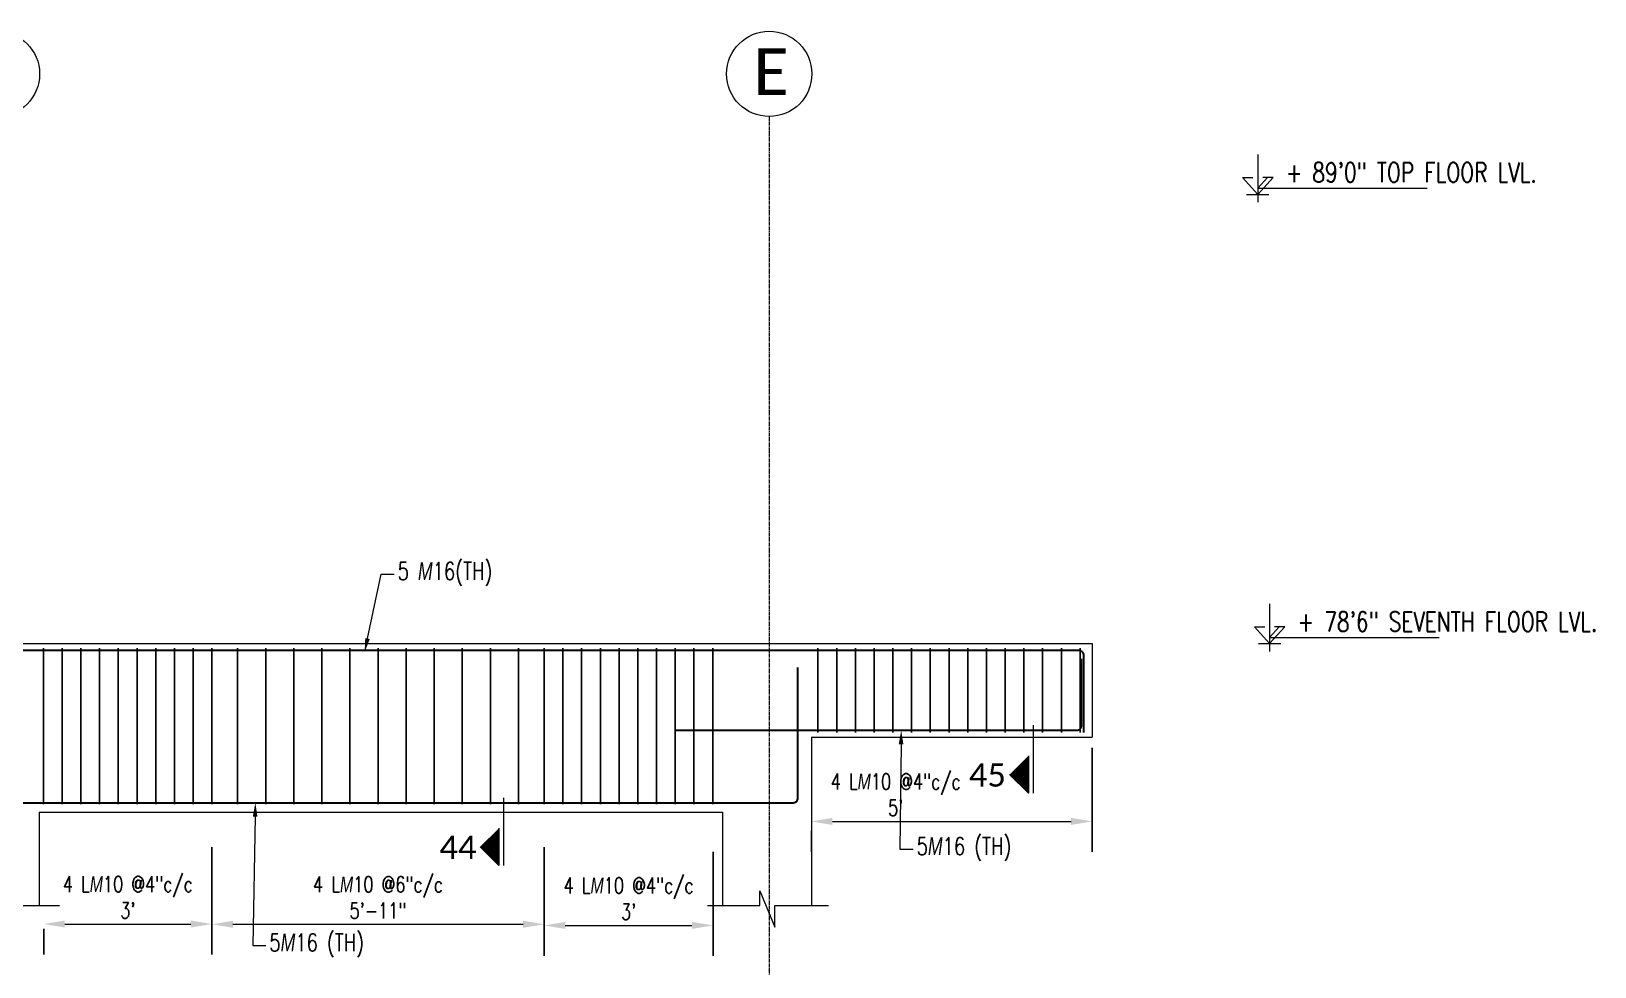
# Model space of a CAD drawing. Header units: inches. Extents: x 0 to 162649, y -36601 to -26324.
# Drawn here: x 157627.3 to 157961.4, y -35294.6 to -35094.6 of the extents above; entities that cross this region are included whole.
import ezdxf
from ezdxf import colors
from ezdxf.entities.mleader import LeaderData, LeaderLine
from ezdxf.math import Vec2, Vec3

# ---------------------------------------------------------------- set-up
doc = ezdxf.new("R2010")
doc.units = ezdxf.units.IN
doc.header["$MEASUREMENT"] = 0
doc.linetypes.add('CENTER2', pattern=[1.125, 0.75, -0.125, 0.125, -0.125])
for name, color, linetype, lineweight in [('Cen', 9, 'CENTER2', 5), ('Dim', 1, 'Continuous', 13), ('dimention', 1, 'Continuous', 13), ('hatch', 252, 'Continuous', 0), ('OL_AR_Text', 140, 'Continuous', 5), ('Rein', 3, 'Continuous', 30), ('Stirrups', 191, 'Continuous', 25), ('Tag', 6, 'Continuous', 13), ('TEXT', 7, 'Continuous', 9)]:
    doc.layers.add(name, color=color, linetype=linetype, lineweight=lineweight)
doc.styles.add('1-8 Annotative Text', font='calibri.ttf', dxfattribs={"height": 0.125})
doc.styles.add('DIM', font='simplex.shx', dxfattribs={"width": 0.75})
doc.styles.add('T', font='romans.shx', dxfattribs={"width": 0.75, "height": 3})
doc.dimstyles.get("Standard").update_dxf_attribs({"dimscale": 36, "dimtxt": 0.09375, "dimasz": 0.125, "dimexe": 0.18, "dimexo": 0.0625, "dimgap": 0.015625, "dimtad": 1, "dimdec": 0, "dimzin": 0, "dimdsep": 46, "dimlunit": 4, "dimtxsty": 'DIM', "dimcen": 0.09, "dimadec": 0, "dimazin": 0, "dimtfac": 0.75, "dimtdec": 0, "dimtmove": 0, "dimatfit": 3, "dimfxl": 1, "dimtolj": 1, "dimtzin": 0, "dimlwd": 9, "dimarcsym": 0})

# ---------------------------------------------------------------- blocks, each defined once
blk = doc.blocks.new('*D114')
at = {"layer": 'Defpoints', "color": 0, "transparency": 16777216}
for p in [(157665.93, -35266.72), (157630.01, -35284.22), (157665.93, -35285.43)]:
    blk.add_point(p, dxfattribs=at)
at = {"layer": 'dimention', "color": 0, "lineweight": -2, "transparency": 16777216}
for p, q in [((157665.93, -35268.97), (157665.93, -35291.91)), ((157630.01, -35286.47), (157630.01, -35291.91))]:
    blk.add_line(p, q, dxfattribs=at)
at = {"layer": 'dimention', "color": 0, "lineweight": 9, "transparency": 16777216}
blk.add_line((157634.51, -35285.43), (157661.43, -35285.43), dxfattribs=at)
at = {"layer": 'dimention', "color": 0, "transparency": 16777216}
for points in [[(157634.51, -35284.68), (157634.51, -35286.18), (157630.01, -35285.43)], [(157661.43, -35284.68), (157661.43, -35286.18), (157665.93, -35285.43)]]:
    blk.add_solid(points, dxfattribs=at)
at = {"layer": 'dimention', "color": 0, "transparency": 16777216, "insert": (157647.97, -35279.72), "char_height": 3.375, "attachment_point": 5, "style": 'DIM'}
blk.add_mtext('\\A1;4 L{\\A0;\\Fgothici|c0;\\W0.75;M}10 @4"c/c\\P3\'', dxfattribs=at)
blk = doc.blocks.new('*D115')
at = {"layer": 'Defpoints', "color": 0, "transparency": 16777216}
for p in [(157773, -35267.72), (157736.92, -35285.48), (157773, -35285.72)]:
    blk.add_point(p, dxfattribs=at)
at = {"layer": 'dimention', "color": 0, "lineweight": -2, "transparency": 16777216}
for p, q in [((157773, -35269.97), (157773, -35292.2)), ((157736.92, -35287.73), (157736.92, -35292.2))]:
    blk.add_line(p, q, dxfattribs=at)
at = {"layer": 'dimention', "color": 0, "lineweight": 9, "transparency": 16777216}
blk.add_line((157741.42, -35285.72), (157768.5, -35285.72), dxfattribs=at)
at = {"layer": 'dimention', "color": 0, "transparency": 16777216}
for points in [[(157741.42, -35284.97), (157741.42, -35286.47), (157736.92, -35285.72)], [(157768.5, -35284.97), (157768.5, -35286.47), (157773, -35285.72)]]:
    blk.add_solid(points, dxfattribs=at)
at = {"layer": 'dimention', "color": 0, "transparency": 16777216, "insert": (157754.96, -35280.01), "char_height": 3.375, "attachment_point": 5, "style": 'DIM'}
blk.add_mtext('\\A1;4 L{\\A0;\\Fgothici|c0;\\W0.75;M}10 @4"c/c\\P3\'', dxfattribs=at)
blk = doc.blocks.new('*D116')
at = {"layer": 'Defpoints', "color": 0, "transparency": 16777216}
for p in [(157665.93, -35266.72), (157736.92, -35266.72), (157736.92, -35285.48)]:
    blk.add_point(p, dxfattribs=at)
at = {"layer": 'dimention', "color": 0, "lineweight": -2, "transparency": 16777216}
for p, q in [((157665.93, -35268.97), (157665.93, -35291.96)), ((157736.92, -35268.97), (157736.92, -35291.96))]:
    blk.add_line(p, q, dxfattribs=at)
at = {"layer": 'dimention', "color": 0, "lineweight": 9, "transparency": 16777216}
blk.add_line((157670.43, -35285.48), (157732.42, -35285.48), dxfattribs=at)
at = {"layer": 'dimention', "color": 0, "transparency": 16777216}
for points in [[(157670.43, -35284.73), (157670.43, -35286.23), (157665.93, -35285.48)], [(157732.42, -35284.73), (157732.42, -35286.23), (157736.92, -35285.48)]]:
    blk.add_solid(points, dxfattribs=at)
at = {"layer": 'dimention', "color": 0, "transparency": 16777216, "insert": (157701.43, -35279.77), "char_height": 3.375, "attachment_point": 5, "style": 'DIM'}
blk.add_mtext('\\A1;4 L{\\A0;\\Fgothici|c0;\\W0.75;M}10 @6"c/c\\P5\'-11"', dxfattribs=at)
blk = doc.blocks.new('*D224')
at = {"layer": 'Defpoints', "color": 0, "transparency": 16777216}
for p in [(157854, -35245.5), (157794, -35263.26), (157854, -35263.5)]:
    blk.add_point(p, dxfattribs=at)
at = {"layer": 'dimention', "color": 0, "lineweight": -2, "transparency": 16777216}
for p, q in [((157854, -35247.75), (157854, -35269.98)), ((157794, -35265.51), (157794, -35269.98))]:
    blk.add_line(p, q, dxfattribs=at)
at = {"layer": 'dimention', "color": 0, "lineweight": 9, "transparency": 16777216}
blk.add_line((157798.5, -35263.5), (157849.5, -35263.5), dxfattribs=at)
at = {"layer": 'dimention', "color": 0, "transparency": 16777216}
for points in [[(157798.5, -35262.75), (157798.5, -35264.25), (157794, -35263.5)], [(157849.5, -35262.75), (157849.5, -35264.25), (157854, -35263.5)]]:
    blk.add_solid(points, dxfattribs=at)
at = {"layer": 'dimention', "color": 0, "transparency": 16777216, "insert": (157812.03, -35257.79), "char_height": 3.375, "attachment_point": 5, "style": 'DIM'}
blk.add_mtext('\\A1;4 L{\\A0;\\Fgothici|c0;\\W0.75;M}10 @4"c/c\\P5\'', dxfattribs=at)
blk = doc.blocks.new('LEVEL')
for p, q in [((0, 4.06), (0, -0.79)), ((0, 0), (-1.55, 1.71)), ((-1.55, 1.71), (-0.5, 1.71)), ((0, 0), (1.55, 1.71)), ((0, 0.63), (0.98, 1.71)), ((1.55, 1.71), (0.5, 1.71)), ((-1.13, 0), (1.13, 0)), ((0, 0.63), (17.25, 0.63))]:
    blk.add_line(p, q)
at = {"color": 2, "style": 'T'}
blk.add_attdef('LEV', (2.86, 1.24), '', height=2, dxfattribs=at)

msp = doc.modelspace()

# ---------------------------------------------------------------- hatches: boundary and pattern name
at = {"layer": 'Dim'}
h = msp.add_hatch(dxfattribs=at)
h.set_pattern_fill('ANSI31', color=256)
h.set_pattern_definition([(45, (880.6745, 649.11444), (-0.08838834765, 0.08838834765), [])])
h.paths.add_polyline_path([(157840.37, -35253.45), (157840.37, -35249.45), (157836.37, -35253.45), (157840.37, -35257.45)])
h = msp.add_hatch(dxfattribs=at)
h.set_pattern_fill('ANSI31', color=256)
h.set_pattern_definition([(45, (767.56742, 633.61444), (-0.08838834765, 0.08838834765), [])])
h.paths.add_polyline_path([(157727.26, -35268.95), (157727.26, -35264.95), (157723.26, -35268.95), (157727.26, -35272.95)])

# ---------------------------------------------------------------- linework, layer by layer
at = {"layer": 'Cen'}
msp.add_line((157785, -35112.85), (157785, -35925), dxfattribs=at)
at = {"layer": 'Dim'}
for p, q in [((157841.37, -35242.95), (157841.37, -35257.45)), ((157840.37, -35249.45), (157840.37, -35257.45)), ((157836.37, -35253.45), (157840.37, -35257.45)), ((157840.37, -35257.45), (157840.37, -35253.45)), ((157728.26, -35258.45), (157728.26, -35272.95)), ((157727.26, -35264.95), (157727.26, -35272.95)), ((157723.26, -35268.95), (157727.26, -35272.95)), ((157727.26, -35272.95), (157727.26, -35268.95))]:
    msp.add_line(p, q, dxfattribs=at)
for centre in [(157620.01, -35103.74), (157785, -35103.74)]:
    msp.add_circle(centre, 9.11, dxfattribs=at)
at = {"layer": 'hatch'}
for p, q in [((157448.29, -35225.5), (157629.01, -35225.5)), ((157629.01, -35225.5), (157854, -35225.5)), ((157854, -35225.5), (157854, -35245.5)), ((157794, -35245.5), (157794, -35281.5)), ((157794, -35245.5), (157854, -35245.5)), ((157629.01, -35261.5), (157629.01, -35281.5)), ((157629.01, -35261.5), (157775, -35261.5)), ((157775, -35261.5), (157775, -35281.5)), ((157782.98, -35281.5), (157782.98, -35278.33)), ((157782.98, -35278.33), (157786.17, -35286.13)), ((157621.12, -35281.5), (157633.37, -35281.5)), ((157771.82, -35281.5), (157782.98, -35281.5)), ((157786.17, -35286.13), (157786.17, -35281.5)), ((157786.17, -35281.5), (157797.67, -35281.5))]:
    msp.add_line(p, q, dxfattribs=at)
at = {"layer": 'Rein'}
for points in [[(157852.21, -35244.5), (157852.21, -35228, 0.414214), (157851.21, -35227), (157450.5, -35227)], [(157765, -35244), (157850.71, -35244, 0.414214), (157851.71, -35243), (157851.71, -35228.75)], [(157450.62, -35234.5), (157450.62, -35258.5, 0.414214), (157451.62, -35259.5), (157580.06, -35259.5), (157790.14, -35259.5, 0.414214), (157791.14, -35258.5), (157791.14, -35230.57)]]:
    msp.add_lwpolyline(points, format="xyb", dxfattribs=at)
at = {"layer": 'Stirrups'}
for p, q in [((157629.93, -35259.82), (157629.93, -35226.5)), ((157633.93, -35259.82), (157633.93, -35226.5)), ((157637.93, -35259.82), (157637.93, -35226.5)), ((157641.93, -35259.82), (157641.93, -35226.5)), ((157645.93, -35259.82), (157645.93, -35226.5)), ((157649.93, -35259.82), (157649.93, -35226.5)), ((157653.93, -35259.82), (157653.93, -35226.5)), ((157657.93, -35259.82), (157657.93, -35226.5)), ((157661.93, -35259.82), (157661.93, -35226.5)), ((157665.93, -35259.82), (157665.93, -35226.5)), ((157671.43, -35259.82), (157671.43, -35226.5)), ((157677.43, -35259.82), (157677.43, -35226.5)), ((157683.43, -35259.82), (157683.43, -35226.5)), ((157689.43, -35259.82), (157689.43, -35226.5)), ((157695.43, -35259.82), (157695.43, -35226.5)), ((157701.43, -35259.82), (157701.43, -35226.5)), ((157707.43, -35259.82), (157707.43, -35226.5)), ((157713.43, -35259.82), (157713.43, -35226.5)), ((157719.43, -35259.82), (157719.43, -35226.5)), ((157725.43, -35259.82), (157725.43, -35226.5)), ((157731.43, -35259.82), (157731.43, -35226.5)), ((157736.92, -35259.82), (157736.92, -35226.5)), ((157740.92, -35259.82), (157740.92, -35226.5)), ((157744.92, -35259.82), (157744.92, -35226.5)), ((157748.92, -35259.82), (157748.92, -35226.5)), ((157752.92, -35259.82), (157752.92, -35226.5)), ((157756.92, -35259.82), (157756.92, -35226.5)), ((157760.92, -35259.82), (157760.92, -35226.5)), ((157764.92, -35259.82), (157764.92, -35226.5)), ((157768.92, -35259.82), (157768.92, -35226.5)), ((157772.92, -35259.82), (157772.92, -35226.5)), ((157795.42, -35244.5), (157795.42, -35226.5)), ((157799.42, -35244.5), (157799.42, -35226.5)), ((157803.42, -35244.5), (157803.42, -35226.5)), ((157807.42, -35244.5), (157807.42, -35226.5)), ((157811.42, -35244.5), (157811.42, -35226.5)), ((157815.42, -35244.5), (157815.42, -35226.5)), ((157819.42, -35244.5), (157819.42, -35226.5)), ((157823.42, -35244.5), (157823.42, -35226.5)), ((157827.42, -35244.5), (157827.42, -35226.5)), ((157831.42, -35244.5), (157831.42, -35226.5)), ((157835.42, -35244.5), (157835.42, -35226.5)), ((157839.42, -35244.5), (157839.42, -35226.5)), ((157839.42, -35244.5), (157839.42, -35226.5)), ((157843.42, -35244.5), (157843.42, -35226.5)), ((157847.42, -35244.5), (157847.42, -35226.5)), ((157851.42, -35244.5), (157851.42, -35226.5))]:
    msp.add_line(p, q, dxfattribs=at)

# ---------------------------------------------------------------- block references
at = {"layer": 'Tag'}
ref = msp.add_blockref('LEVEL', (157889.38, -35129.5), dxfattribs=dict(at, xscale=2.1, yscale=2.1, zscale=2.1))
ref.add_attrib('LEV', '+ 89\'0" TOP FLOOR LVL.', (157895.38, -35126.89), dxfattribs={"layer": '0', "color": 2, "height": 4.2, "style": 'T', "width": 0.75})
ref = msp.add_blockref('LEVEL', (157891.92, -35225.5), dxfattribs=dict(at, xscale=2.1, yscale=2.1, zscale=2.1))
ref.add_attrib('LEV', '+ 78\'6" SEVENTH FLOOR LVL.', (157897.92, -35222.89), dxfattribs={"layer": '0', "color": 2, "height": 4.2, "style": 'T', "width": 0.75})

# ---------------------------------------------------------------- texts
at = {"layer": 'OL_AR_Text', "insert": (157781.59, -35098.26), "char_height": 10, "attachment_point": 1, "style": '1-8 Annotative Text'}
msp.add_mtext_dynamic_manual_height_columns('E', width=432.2308, gutter_width=60, heights=[0], dxfattribs=at)
at = {"layer": 'OL_AR_Text', "char_height": 5, "width": 3.8192065e-317, "attachment_point": 1, "style": '1-8 Annotative Text'}
for s, insert in [('45', (157827.67, -35251.06)), ('44', (157714.56, -35266.56))]:
    msp.add_mtext(s, dxfattribs=dict(at, insert=insert))

# ---------------------------------------------------------------- dimensions: what is measured, and where the dimension line sits
at = {"layer": 'dimention'}
for base, p1, p2, picture, middle in [((157854, -35263.5), (157794, -35263.26), (157854, -35245.5), '*D224', (157812.03, -35263.5)), ((157665.93, -35285.43), (157630.01, -35284.22), (157665.93, -35266.72), '*D114', (157647.97, -35285.43)), ((157773, -35285.72), (157736.92, -35285.48), (157773, -35267.72), '*D115', (157754.96, -35285.72))]:
    dim = msp.add_linear_dim(base=base, p1=p1, p2=p2, text='4 L{\\A0;\\Fgothici|c0;\\W0.75;M}10 @4"c/c\\P<>', dimstyle='Standard', dxfattribs=at)
    dim.commit()
    dim.dimension.update_dxf_attribs({"geometry": picture, "text_midpoint": middle, "dimtype": 160})
dim = msp.add_linear_dim(base=(157736.92, -35285.48), p1=(157665.93, -35266.72), p2=(157736.92, -35266.72), text='4 L{\\A0;\\Fgothici|c0;\\W0.75;M}10 @6"c/c\\P<>', dimstyle='Standard', dxfattribs=at)
dim.commit()
dim.dimension.update_dxf_attribs({"geometry": '*D116', "text_midpoint": (157701.43, -35279.77)})

# ---------------------------------------------------------------- leaders
at = {"layer": 'TEXT'}
ml = msp.add_multileader_mtext('Standard', dxfattribs=at)
ml.set_content('5 {\\Fgothici|c0;M}16(TH) ', color=256, style='DIM')
ml.set_leader_properties(color=1, linetype='ByLayer', lineweight=9)
ml.build(insert=Vec2(0, 0))
ml.multileader.update_dxf_attribs({"text_right_attachment_type": 2, "dogleg_length": 0.25, "arrow_head_size": 3, "scale": 32})
ctx = ml.context
ctx.base_point, ctx.scale, ctx.char_height, ctx.arrow_head_size, ctx.landing_gap_size, ctx.plane_origin = Vec3(157704.87, -35210.62), 32, 3.75, 3, 0.75, Vec3(157725.2, -35229.93)
ctx.right_attachment = 2
notes = []
notes.append((ctx, [(0, (1, 1, 0), (157702.06, -35210.62), (1, 0), 2.81, [(0, [(157698.56, -35227.35)], 0, [])])]))
ctx.mtext.insert, ctx.mtext.flow_direction = Vec3(157705.62, -35208.12), 5
ml = msp.add_multileader_mtext('Standard', dxfattribs=at)
ml.set_content('5{\\Fgothici|c0;M}16 (TH)   ', color=256, style='DIM')
ml.set_leader_properties(color=1, linetype='ByLayer', lineweight=9)
ml.build(insert=Vec2(0, 0))
ml.multileader.update_dxf_attribs({"text_right_attachment_type": 2, "dogleg_length": 0.25, "arrow_head_size": 3, "scale": 32})
ctx = ml.context
ctx.base_point, ctx.scale, ctx.char_height, ctx.arrow_head_size, ctx.landing_gap_size, ctx.plane_origin = Vec3(157815.75, -35269.4), 32, 3.75, 3, 0.75, Vec3(157836.07, -35288.7)
ctx.right_attachment = 2
notes.append((ctx, [(0, (1, 1, 0), (157812.94, -35269.4), (1, 0), 2.81, [(0, [(157813.2, -35244)], 0, [])])]))
ctx.mtext.insert, ctx.mtext.flow_direction = Vec3(157816.5, -35266.9), 5
ml = msp.add_multileader_mtext('Standard', dxfattribs=at)
ml.set_content('5{\\Fgothici|c0;M}16 (TH)   ', color=256, style='DIM')
ml.set_leader_properties(color=1, linetype='ByLayer', lineweight=9)
ml.build(insert=Vec2(0, 0))
ml.multileader.update_dxf_attribs({"text_right_attachment_type": 2, "dogleg_length": 0.25, "arrow_head_size": 3, "scale": 32})
ctx = ml.context
ctx.base_point, ctx.scale, ctx.char_height, ctx.arrow_head_size, ctx.landing_gap_size, ctx.plane_origin = Vec3(157677.46, -35290.01), 32, 3.75, 3, 0.75, Vec3(157697.78, -35309.31)
ctx.right_attachment = 2
notes.append((ctx, [(0, (1, 1, 0), (157674.65, -35290.01), (1, 0), 2.81, [(0, [(157675.22, -35259.5)], 0, [])])]))
ctx.mtext.insert, ctx.mtext.flow_direction = Vec3(157678.21, -35287.51), 5
for ctx, leaders in notes:
    for number, flags, end, landing, length, lines in leaders:
        leader = LeaderData()
        leader.index, (leader.has_last_leader_line, leader.has_dogleg_vector, leader.attachment_direction) = number, flags
        leader.last_leader_point, leader.dogleg_vector, leader.dogleg_length = Vec3(end), Vec3(landing), length
        for number, points, colour, breaks in lines:
            line = LeaderLine()
            line.index, line.vertices, line.color, line.breaks = number, Vec3.list(points), colors.encode_raw_color(colour), breaks
            leader.lines.append(line)
        ctx.leaders.append(leader)

doc.saveas('drawing.dxf')
